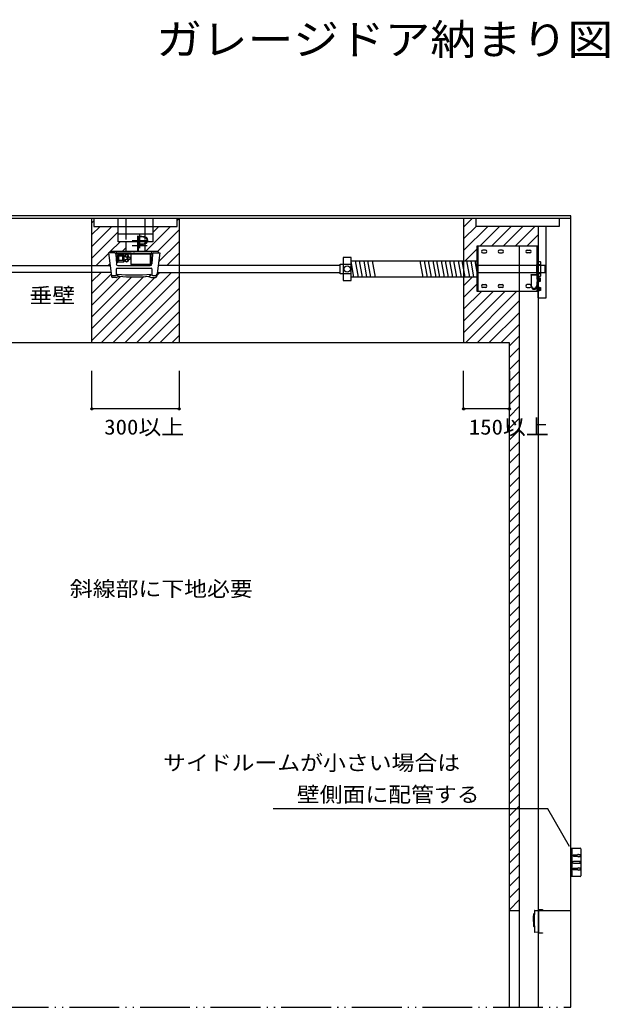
# Model space of a CAD drawing. Units: millimetres on the paper, enlarged 10 times, with parts at other scales. Extents: x -11000 to 565, y -4772 to 3349.
# Drawn here: x -965 to 454, y 971 to 3349 of the extents above; entities that cross this region are included whole.
import ezdxf
from ezdxf.enums import TextEntityAlignment as Align

# ---------------------------------------------------------------- set-up
doc = ezdxf.new("R2010")
doc.units = ezdxf.units.MM
doc.header["$LTSCALE"] = 10
doc.header["$PDMODE"] = 32
doc.header["$PDSIZE"] = 5
doc.linetypes.add('DASHED1', pattern=[1.8, 1.2, -0.6])
doc.linetypes.add('LONG_DASHED_DOUBLE_DOTTED', pattern=[17, 12, -1.5, 0.25, -1.5, 0.25, -1.5])
doc.layers.add('0-8', color=7, linetype='Continuous', lineweight=18)
for name, color, linetype in [('2-0', 7, 'Continuous'), ('9-0', 7, 'Continuous'), ('9-1', 7, 'Continuous'), ('9-4', 7, 'Continuous'), ('9-E', 7, 'Continuous')]:
    doc.layers.add(name, color=color, linetype=linetype)
doc.styles.add('ＭＳ ゴシック', font='')
doc.styles.get('ＭＳ ゴシック').set_extended_font_data('MS Gothic')

msp = doc.modelspace()

# ---------------------------------------------------------------- linework, layer by layer
at = {"layer": '9-0'}
for p, q in [((361.73, 2876.75), (-1865.62, 2876.75)), ((-1865.62, 2870.75), (361.73, 2870.75)), ((-791.48, 2570.75), (-791.48, 2870.75)), ((-786.48, 2864.41), (-791.48, 2859.41)), ((-582.15, 2870.75), (-586.48, 2866.42)), ((-581.48, 2870.75), (-581.48, 2570.75)), ((124.96, 2870.75), (103.52, 2849.31)), ((103.52, 2870.75), (103.52, 2570.75)), ((-743.57, 2850.75), (-791.48, 2802.84)), ((-791.48, 2831.13), (-771.86, 2850.75)), ((-791.48, 2774.56), (-728.15, 2837.89)), ((-602.15, 2850.75), (-662.15, 2790.75)), ((-644.82, 2836.37), (-630.43, 2850.75)), ((-581.48, 2843.14), (-633.87, 2790.75)), ((133.52, 2851.03), (103.52, 2821.03)), ((103.52, 2792.74), (161.52, 2850.75)), ((143.14, 2804.09), (189.81, 2850.75)), ((218.09, 2850.75), (171.43, 2804.09)), ((199.71, 2804.09), (246.38, 2850.75)), ((274.66, 2850.75), (228, 2804.09)), ((283.52, 2831.32), (256.28, 2804.09)), ((-747.1, 2790.65), (-723.67, 2814.09)), ((-630.73, 2765.6), (-581.48, 2814.85)), ((-751.64, 2786.11), (-780.83, 2756.93)), ((-748.39, 2789.37), (-750.67, 2787.09)), ((-718.72, 2790.75), (-709.82, 2799.65)), ((-581.48, 2786.57), (-611.12, 2756.93)), ((136.38, 2797.32), (107.52, 2768.46)), ((-752.55, 2756.93), (-748.31, 2761.16)), ((135.8, 2768.46), (136.38, 2769.04)), ((-769.48, 2739.99), (-791.48, 2717.99)), ((-791.48, 2689.7), (-744.98, 2736.21)), ((-599.77, 2739.99), (-769.01, 2570.75)), ((-635.09, 2732.96), (-628.06, 2739.99)), ((-582.84, 2756.93), (-581.48, 2758.28)), ((-722.31, 2730.59), (-791.48, 2661.42)), ((-791.48, 2604.85), (-666.29, 2730.05)), ((-791.48, 2633.14), (-695.14, 2729.48)), ((-639.96, 2728.09), (-791.48, 2576.57)), ((-740.73, 2570.75), (-581.48, 2730)), ((124.08, 2728.46), (103.52, 2707.89)), ((136.38, 2712.47), (103.52, 2679.61)), ((-581.48, 2701.71), (-712.44, 2570.75)), ((103.52, 2594.75), (202.85, 2694.09)), ((174.56, 2694.09), (103.52, 2623.04)), ((103.52, 2651.32), (146.28, 2694.09)), ((107.8, 2570.75), (231.13, 2694.09)), ((-684.16, 2570.75), (-581.48, 2673.43)), ((236.85, 2671.52), (136.08, 2570.75)), ((-581.48, 2645.15), (-655.88, 2570.75)), ((164.37, 2570.75), (236.85, 2643.24)), ((-627.59, 2570.75), (-581.48, 2616.86)), ((236.85, 2614.95), (192.65, 2570.75)), ((213.52, 2570.75), (-1586.48, 2570.75)), ((-581.48, 2588.58), (-599.31, 2570.75)), ((213.52, 2563.33), (236.85, 2586.67)), ((213.52, 970.75), (213.52, 2570.75)), ((236.85, 2558.38), (213.52, 2535.05)), ((236.85, 2530.1), (213.52, 2506.76)), ((213.52, 2478.48), (236.85, 2501.81)), ((236.85, 2473.53), (213.52, 2450.2)), ((213.52, 2421.91), (236.85, 2445.25)), ((236.85, 2416.96), (213.52, 2393.63)), ((213.52, 2365.34), (236.85, 2388.68)), ((236.85, 2360.39), (213.52, 2337.06)), ((236.85, 2332.11), (213.52, 2308.77)), ((236.85, 2303.82), (213.52, 2280.49)), ((236.85, 2275.54), (213.52, 2252.21)), ((213.52, 2223.92), (236.85, 2247.26)), ((236.85, 2218.97), (213.52, 2195.64)), ((213.52, 2167.35), (236.85, 2190.69)), ((236.85, 2162.4), (213.52, 2139.07)), ((236.85, 2134.12), (213.52, 2110.78)), ((236.85, 2105.83), (213.52, 2082.5)), ((236.85, 2077.55), (213.52, 2054.22)), ((213.52, 2025.93), (236.85, 2049.27)), ((236.85, 2020.98), (213.52, 1997.65)), ((213.52, 1969.36), (236.85, 1992.7)), ((236.85, 1964.41), (213.52, 1941.08)), ((236.85, 1936.13), (213.52, 1912.79)), ((213.52, 1884.51), (236.85, 1907.84)), ((236.85, 1879.56), (213.52, 1856.23)), ((236.85, 1851.28), (213.52, 1827.94)), ((236.85, 1822.99), (213.52, 1799.66)), ((213.52, 1771.37), (236.85, 1794.71)), ((236.85, 1766.42), (213.52, 1743.09)), ((213.52, 1714.81), (236.85, 1738.14)), ((236.85, 1709.85), (213.52, 1686.52)), ((213.52, 1658.24), (236.85, 1681.57)), ((236.85, 1653.29), (213.52, 1629.95)), ((213.52, 1601.67), (236.85, 1625)), ((236.85, 1596.72), (213.52, 1573.38)), ((213.52, 1545.1), (236.85, 1568.43)), ((236.85, 1540.15), (213.52, 1516.82)), ((236.85, 1511.86), (213.52, 1488.53)), ((213.52, 1460.25), (236.85, 1483.58)), ((236.85, 1455.3), (213.52, 1431.96)), ((236.85, 1427.01), (213.52, 1403.68)), ((213.52, 1375.39), (236.85, 1398.73)), ((236.85, 1370.44), (213.52, 1347.11)), ((213.52, 1318.83), (236.85, 1342.16)), ((236.85, 1313.87), (213.52, 1290.54)), ((236.85, 1285.59), (213.52, 1262.26)), ((213.52, 1233.97), (236.85, 1257.31)), ((236.85, 1229.02), (213.52, 1205.69))]:
    msp.add_line(p, q, dxfattribs=at)
at = {"layer": '9-0', "color": 4}
msp.add_line((-581.48, 2502.91), (-581.48, 2411.43), dxfattribs=at)
at = {"layer": '9-0', "linetype": 'LONG_DASHED_DOUBLE_DOTTED'}
msp.add_line((-1865.62, 970.75), (361.73, 970.75), dxfattribs=at)
at = {"layer": '9-0', "color": 4}
for points in [[(-581.48, 2411.43), (-791.48, 2411.43), (-791.48, 2502.91)], [(213.52, 2502.91), (213.52, 2411.43), (103.52, 2411.43), (103.52, 2502.91)]]:
    msp.add_lwpolyline(points, dxfattribs=at)
at = {"layer": '9-0'}
msp.add_lwpolyline([(358.47, 1357.96), (305.98, 1448.86), (-355.17, 1448.86)], dxfattribs=at)
at = {"layer": '9-0', "color": 5}
for p in [(-791.48, 2411.43), (-581.48, 2411.43), (103.52, 2411.43), (213.52, 2411.43)]:
    msp.add_point(p, dxfattribs=at)
at = {"layer": '9-1'}
for p, q in [((361.73, 970.75), (361.73, 2876.75)), ((213.52, 1204.09), (236.85, 1204.09)), ((284.05, 1204.09), (361.73, 1204.09))]:
    msp.add_line(p, q, dxfattribs=at)
at = {"layer": '9-4'}
for p, q in [((-728.15, 2814.09), (-728.15, 2870.75)), ((-709.48, 2870.75), (-709.48, 2819.42)), ((-663.48, 2819.42), (-663.48, 2870.75)), ((-728.15, 2832.75), (-644.82, 2832.75)), ((-709.82, 2814.09), (-709.82, 2790.75)), ((-663.15, 2790.75), (-663.15, 2814.09)), ((-748.48, 2787.09), (-748.48, 2788.75)), ((-633.15, 2790.75), (-746.48, 2790.75)), ((-697.15, 2785.59), (-734.24, 2785.59)), ((-733.69, 2784.75), (-698.15, 2784.75)), ((-733.69, 2783.88), (-732.63, 2760.6)), ((-697.82, 2784.42), (-697.82, 2760.09)), ((-650.28, 2785.59), (-696.82, 2785.59)), ((-696.82, 2784.75), (-650.28, 2784.75)), ((-689.82, 2789.11), (-689.82, 2790.26)), ((-650.28, 2759.75), (-650.28, 2786.42)), ((-649.94, 2786.42), (-649.94, 2760.09)), ((-645.4, 2785.59), (-649.94, 2785.59)), ((-649.28, 2784.75), (-645.67, 2784.75)), ((-649.28, 2760.09), (-649.28, 2784.75)), ((-645.94, 2783.88), (-647, 2760.6)), ((-642.61, 2787.09), (-627.82, 2787.09)), ((-627.83, 2787.33), (-635.35, 2730.99)), ((-631.15, 2787.42), (-631.15, 2788.75)), ((138.51, 2694.09), (138.51, 2804.09)), ((156.38, 2794.09), (149.71, 2794.09)), ((149.71, 2787.42), (156.38, 2787.42)), ((196.38, 2794.09), (189.71, 2794.09)), ((189.71, 2787.42), (196.38, 2787.42)), ((236.85, 2804.09), (236.85, 970.75)), ((256.38, 2794.09), (263.05, 2794.09)), ((263.05, 2787.42), (256.38, 2787.42)), ((279.85, 2804.09), (279.85, 2748.14)), ((283.52, 970.75), (283.52, 2804.09)), ((-729.63, 2765.42), (-729.63, 2781.09)), ((-728.97, 2781.75), (-714.97, 2781.75)), ((-728.97, 2780.75), (-728.97, 2765.75)), ((-714.97, 2764.75), (-728.97, 2764.75)), ((-715.3, 2781.09), (-728.63, 2781.09)), ((-728.63, 2765.42), (-715.3, 2765.42)), ((-714.97, 2765.75), (-714.97, 2780.75)), ((-714.3, 2781.09), (-714.3, 2765.42)), ((-650.94, 2759.09), (-696.15, 2759.09)), ((-695.82, 2758.75), (-651.28, 2758.75)), ((-167.24, 2768.46), (136.38, 2768.46)), ((-160.56, 2728.46), (-167.24, 2766.34)), ((-157.46, 2768.46), (-150.41, 2728.46)), ((-140.25, 2728.46), (-147.3, 2768.46)), ((-137.15, 2768.46), (-130.1, 2728.46)), ((-119.94, 2728.46), (-127, 2768.46)), ((-116.84, 2768.46), (-109.79, 2728.46)), ((5.74, 2728.46), (-1.31, 2768.46)), ((8.85, 2768.46), (15.9, 2728.46)), ((26.05, 2728.46), (19, 2768.46)), ((29.15, 2768.46), (36.21, 2728.46)), ((46.36, 2728.46), (39.31, 2768.46)), ((49.46, 2768.46), (56.52, 2728.46)), ((66.67, 2728.46), (59.62, 2768.46)), ((69.77, 2768.46), (76.82, 2728.46)), ((86.98, 2728.46), (79.93, 2768.46)), ((90.08, 2768.46), (97.13, 2728.46)), ((107.29, 2728.46), (100.23, 2768.46)), ((110.39, 2768.46), (117.44, 2728.46)), ((120.54, 2768.46), (127.6, 2728.46)), ((130.7, 2768.46), (136.38, 2736.22)), ((280.29, 2765.73), (280.29, 2734.92)), ((281.65, 2766.39), (280.95, 2766.39)), ((289.49, 2732.86), (289.49, 2764.06)), ((-1178.8, 2756.93), (-747.74, 2756.93)), ((-745.48, 2739.99), (-1178.8, 2739.99)), ((-732.48, 2734.75), (-732.48, 2748.75)), ((-731.15, 2750.09), (-648.48, 2750.09)), ((-728.64, 2756.75), (-651, 2756.75)), ((-651.28, 2758.09), (-695.82, 2758.09)), ((-647.15, 2748.75), (-647.15, 2734.75)), ((-634.15, 2739.99), (-194.17, 2739.99)), ((-194.17, 2756.93), (-631.63, 2756.93)), ((278.82, 2756.93), (136.38, 2756.93)), ((136.38, 2739.99), (278.82, 2739.99)), ((279.85, 2746.6), (279.85, 2735.71)), ((-741.89, 2732.75), (-734.48, 2732.75)), ((-733.01, 2728.09), (-740.97, 2728.09)), ((-724.37, 2730.74), (-731.98, 2728.25)), ((-731.16, 2733.45), (-726.34, 2730.89)), ((-655.27, 2730.74), (-647.65, 2728.25)), ((-648.47, 2733.45), (-653.29, 2730.89)), ((-646.62, 2728.09), (-638.66, 2728.09)), ((-645.15, 2732.75), (-637.74, 2732.75)), ((136.38, 2728.46), (-167.24, 2728.46)), ((266.41, 2733.45), (266.41, 2707.75)), ((285.49, 2726.18), (285.49, 2718.84)), ((288.16, 2724.51), (285.49, 2724.51)), ((285.49, 2720.51), (288.16, 2720.51)), ((149.71, 2710.75), (156.38, 2710.75)), ((156.38, 2704.09), (149.71, 2704.09)), ((189.71, 2710.75), (196.38, 2710.75)), ((196.38, 2704.09), (189.71, 2704.09)), ((263.05, 2710.75), (256.38, 2710.75)), ((256.38, 2704.09), (263.05, 2704.09)), ((270.44, 2699.65), (275.33, 2699.65)), ((276.66, 2700.42), (281.78, 2709.28)), ((279.85, 2705.14), (279.85, 2694.09)), ((284.48, 2705.7), (283.49, 2705.7)), ((285.49, 2696.7), (285.49, 2704.03)), ((285.49, 2702.37), (288.16, 2702.37)), ((288.16, 2698.37), (285.49, 2698.37)), ((271.85, 1195.89), (273.66, 1195.89)), ((274.53, 1203.81), (283.52, 1204.09)), ((284.05, 1205.15), (284.05, 1149.82)), ((293.52, 1205.29), (284.18, 1205.29)), ((273.83, 1165.15), (271.85, 1165.15)), ((283.52, 1150.89), (275.11, 1151.17))]:
    msp.add_line(p, q, dxfattribs=at)
at = {"layer": '9-4', "linetype": 'DASHED1'}
for p, q in [((280.29, 2758.96), (289.49, 2758.96)), ((282.65, 2765.39), (282.65, 2763.51)), ((279.85, 2735.71), (279.85, 2705.14)), ((280.29, 2737.96), (289.49, 2737.96)), ((280.29, 2734.92), (280.29, 2731.19)), ((282.65, 2751.45), (282.65, 2756.74)), ((282.65, 2739.89), (282.65, 2748.17)), ((282.65, 2736.31), (282.65, 2731.53)), ((280.95, 2730.53), (281.65, 2730.53))]:
    msp.add_line(p, q, dxfattribs=at)
at = {"layer": '9-4'}
for points in [[(-786.48, 2870.75), (-786.48, 2850.75), (-586.48, 2850.75), (-586.48, 2870.75)], [(-644.82, 2870.75), (-644.82, 2814.09), (-728.15, 2814.09)], [(333.52, 2870.75), (333.52, 2850.75), (133.52, 2850.75), (133.52, 2870.75)], [(136.38, 2804.09), (283.52, 2804.09), (283.52, 2850.75)], [(281.98, 2804.09), (281.98, 2679.39), (283.51, 2679.39), (301.98, 2679.39), (301.98, 2850.75)], [(-737.02, 2787.09), (-751.77, 2787.09), (-744.28, 2730.99)], [(-697.15, 2760.09), (-697.15, 2786.42), (-732.48, 2786.42), (-732.48, 2790.75)], [(-696.82, 2759.75), (-696.82, 2786.42), (-647.15, 2786.42), (-647.15, 2790.75)], [(281.98, 2694.09), (136.38, 2694.09), (136.38, 2804.09)], [(-167.24, 2736.66), (-194.17, 2736.66), (-194.17, 2760.26), (-167.24, 2760.26)], [(280.29, 2758.96), (278.82, 2758.96), (278.82, 2737.96), (280.29, 2737.96)], [(288.15, 2765.39), (282.65, 2765.39), (281.98, 2765.53)], [(280.45, 2733.45), (266.41, 2733.45), (266.41, 2734.98), (280.45, 2734.98)], [(289.49, 2739.99), (299.87, 2739.99), (299.87, 2756.93), (289.49, 2756.93)], [(280.45, 2733.45), (280.45, 2710.05), (275.33, 2701.18), (270.44, 2701.18), (266.65, 2707.75), (265.32, 2706.98), (269.11, 2700.42)], [(281.98, 2731.39), (282.65, 2731.53), (288.15, 2731.53)], [(284.49, 2717.18), (283.49, 2717.18), (283.49, 2727.84), (284.48, 2727.84)], [(284.49, 2727.84), (284.49, 2717.18), (285.53, 2718.84), (288.16, 2718.84), (288.16, 2726.18), (285.53, 2726.18), (284.46, 2727.84)], [(283.49, 2705.7), (283.49, 2695.03), (284.49, 2695.03), (284.49, 2705.7)], [(284.46, 2705.7), (285.53, 2704.03), (288.16, 2704.03), (288.16, 2696.7), (285.53, 2696.7), (284.49, 2695.03)], [(284.18, 1205.82), (293.52, 1205.82), (293.52, 1205.29)], [(284.18, 1149.69), (293.52, 1149.69), (293.52, 1149.15), (284.18, 1149.15)]]:
    msp.add_lwpolyline(points, dxfattribs=at)
for points in [[(-716.63, 2779.42), (-727.3, 2779.42), (-727.3, 2769.42), (-716.63, 2769.42)], [(-167.24, 2720.88), (-167.24, 2776.04), (-186.35, 2776.04), (-186.35, 2720.88)]]:
    msp.add_lwpolyline(points, close=True, dxfattribs=at)
at = {"layer": '9-4', "linetype": 'DASHED1'}
for points in [[(289.49, 2757.09), (280.29, 2757.09), (278.82, 2757.09)], [(278.82, 2739.83), (280.29, 2739.83), (289.49, 2739.83)]]:
    msp.add_lwpolyline(points, dxfattribs=at)
at = {"layer": '9-4'}
for centre, radius in [((-707.79, 2780.04), 3.67), ((-707.79, 2780.04), 3), ((-707.79, 2768.79), 3.67), ((-707.79, 2768.79), 3), ((-702.15, 2774.42), 3.67), ((-702.15, 2774.42), 3), ((-176.8, 2748.46), 7.58)]:
    msp.add_circle(centre, radius, dxfattribs=at)
for centre, radius, start, end in [((-746.48, 2788.75), 2, 90, 180), ((-737.02, 2783.75), 3.33, 2.24574, 90), ((-698.15, 2784.42), 0.333, 0, 90), ((-642.61, 2783.75), 3.33, 90, 177.75426), ((-633.15, 2788.75), 2, 0, 90), ((149.71, 2790.75), 3.33, 90, 180), ((149.71, 2790.75), 3.33, 180, 270), ((156.38, 2790.75), 3.33, 0, 90), ((156.38, 2790.75), 3.33, 270, 0), ((189.71, 2790.75), 3.33, 90, 180), ((189.71, 2790.75), 3.33, 180, 270), ((196.38, 2790.75), 3.33, 0, 90), ((196.38, 2790.75), 3.33, 270, 0), ((256.38, 2790.75), 3.33, 90, 180), ((256.38, 2790.75), 3.33, 180, 270), ((263.05, 2790.75), 3.33, 0, 90), ((263.05, 2790.75), 3.33, 270, 0), ((-728.64, 2760.75), 4, 182.24574, 270), ((-728.97, 2781.09), 0.667, 90, 180), ((-728.97, 2765.42), 0.667, 180, 270), ((-728.63, 2780.75), 0.333, 90, 180), ((-728.63, 2765.75), 0.333, 180, 270), ((-715.3, 2780.75), 0.333, 0, 90), ((-715.3, 2765.75), 0.333, 270, 0), ((-714.97, 2781.09), 0.667, 0, 90), ((-714.97, 2765.42), 0.667, 270, 0), ((-695.82, 2760.09), 2, 180, 270), ((-695.82, 2760.09), 1.33, 180, 270), ((-696.15, 2759.75), 0.667, 180, 270), ((-651.28, 2760.09), 1.33, 270, 0), ((-651.28, 2760.09), 2, 270, 0), ((-651, 2760.75), 4, 270, 357.75426), ((-650.94, 2759.75), 0.667, 270, 0), ((280.95, 2765.73), 0.667, 90, 180), ((281.65, 2766.06), 0.333, 0, 90), ((288.15, 2764.06), 1.33, 0, 90), ((-741.89, 2736.09), 3.33, 187.47733, 270), ((-734.48, 2734.75), 2, 270, 0), ((-731.15, 2748.75), 1.33, 90, 180), ((-689.82, 3190.2), 456.11, 264.88833, 275.09738), ((-648.48, 2748.75), 1.33, 0, 90), ((-645.15, 2734.75), 2, 180, 270), ((-637.74, 2736.09), 3.33, 270, 352.52267), ((280.45, 2733.45), 1.53, 359.99852, 89.99854), ((-740.97, 2731.42), 3.33, 187.47733, 270), ((-733.01, 2731.42), 3.33, 270, 288.11034), ((-689.82, 3192.53), 463.08, 265.47605, 274.52395), ((-646.62, 2731.42), 3.33, 251.88966, 270), ((-638.66, 2731.42), 3.33, 270, 352.52267), ((288.15, 2732.86), 1.33, 270, 0), ((149.71, 2707.42), 3.33, 90, 180), ((149.71, 2707.42), 3.33, 180, 270), ((156.38, 2707.42), 3.33, 0, 90), ((156.38, 2707.42), 3.33, 270, 0), ((189.71, 2707.42), 3.33, 90, 180), ((189.71, 2707.42), 3.33, 180, 270), ((196.38, 2707.42), 3.33, 0, 90), ((196.38, 2707.42), 3.33, 270, 0), ((256.38, 2707.42), 3.33, 90, 180), ((256.38, 2707.42), 3.33, 180, 270), ((263.05, 2707.42), 3.33, 2.97348, 90), ((263.05, 2707.42), 3.33, 270, 331.6484), ((270.44, 2701.18), 1.53, 209.99519, 269.99852), ((275.33, 2701.18), 1.53, 269.99854, 330.00188), ((280.45, 2710.05), 1.53, 330.00186, 359.99852), ((796.36, 1183.49), 525.18, 178.67515, 181.9897), ((271.85, 1195.22), 0.667, 90, 142.13047), ((797.36, 1183.49), 525.18, 178.71818, 181.93022), ((272.98, 1195.22), 0.667, 90, 178.71818), ((805.4, 1183.49), 531.88, 177.87977, 183.41616), ((274.55, 1203.14), 0.667, 91.78759, 177.87977), ((284.18, 1205.15), 0.667, 90, 180), ((284.18, 1205.15), 0.133, 90, 180), ((271.85, 1165.82), 0.667, 238.32883, 270), ((273.15, 1165.82), 0.667, 181.93022, 270), ((275.13, 1151.83), 0.667, 183.41616, 268.09473), ((284.18, 1149.82), 0.667, 180, 270), ((284.18, 1149.82), 0.133, 180, 270)]:
    msp.add_arc(centre, radius, start, end, dxfattribs=at)
at = {"layer": '9-4', "linetype": 'DASHED1'}
for centre, radius, start, end in [((280.95, 2731.19), 0.667, 180, 270), ((281.65, 2730.86), 0.333, 270, 0), ((797.36, 1183.49), 525.84, 178.71818, 181.93022)]:
    msp.add_arc(centre, radius, start, end, dxfattribs=at)
at = {"layer": '9-E'}
for p, q in [((362.4, 1285.75), (362.4, 1353.75)), ((363.73, 1353.75), (363.73, 1285.75)), ((377.42, 1337.25), (367.73, 1337.25)), ((367.73, 1334.59), (377.42, 1334.59)), ((379.73, 1338.59), (385.73, 1338.59)), ((385.73, 1333.25), (379.73, 1333.25)), ((384.06, 1338.59), (384.06, 1333.25)), ((385.73, 1352.09), (385.73, 1287.42)), ((385.73, 1321.75), (367.73, 1321.75)), ((367.73, 1317.75), (385.73, 1317.75)), ((384.06, 1317.75), (384.06, 1321.75)), ((384.06, 1285.75), (361.73, 1285.75)), ((377.42, 1304.92), (367.73, 1304.92)), ((367.73, 1302.25), (377.42, 1302.25)), ((379.73, 1306.25), (385.73, 1306.25)), ((385.73, 1300.92), (379.73, 1300.92)), ((384.06, 1306.25), (384.06, 1300.92))]:
    msp.add_line(p, q, dxfattribs=at)
msp.add_lwpolyline([(361.73, 1285.75), (361.73, 1353.75), (384.06, 1353.75)], dxfattribs=at)
for centre, radius, start, end in [((367.73, 1335.92), 1.33, 90, 270), ((379.73, 1335.92), 2.67, 90, 150), ((379.73, 1335.92), 2.67, 210, 270), ((384.06, 1352.09), 1.67, 0, 90), ((367.73, 1319.75), 2, 90, 270), ((367.73, 1303.59), 1.33, 90, 270), ((379.73, 1303.59), 2.67, 90, 150), ((379.73, 1303.59), 2.67, 210, 270), ((384.06, 1287.42), 1.67, 270, 0)]:
    msp.add_arc(centre, radius, start, end, dxfattribs=at)

# ---------------------------------------------------------------- texts
at = {"layer": '0-8', "color": 3, "style": 'ＭＳ ゴシック', "width": 1.1}
for s, p in [('垂壁', (-941.78, 2655.43)), ('斜線部に下地必要', (-844.38, 1948.97))]:
    msp.add_text(s, height=36.66, dxfattribs=at).set_placement(p, align=Align.BOTTOM_LEFT)
at = {"layer": '2-0', "color": 6, "style": 'ＭＳ ゴシック', "width": 1.1}
msp.add_text('ガレージドア納まり図', height=73.31, dxfattribs=at).set_placement((-636.58, 3242.53), align=Align.BOTTOM_LEFT)
at = {"layer": '9-0', "color": 3, "style": 'ＭＳ ゴシック', "width": 1.1}
for s, p in [('300以上', (-761.81, 2338.64)), ('150以上', (115.85, 2338.64))]:
    msp.add_text(s, height=36.66, dxfattribs=at).set_placement(p, align=Align.BOTTOM_LEFT)
at = {"layer": '9-4', "color": 3, "style": 'ＭＳ ゴシック'}
for s, p in [('＋', (-701.42, 2786.47)), ('－', (-701.52, 2775.09)), ('Ｐ', (-695.53, 2780.58))]:
    msp.add_text(s, height=36.66, dxfattribs=at).set_placement(p, align=Align.BOTTOM_LEFT)
at = {"layer": '9-E', "color": 3, "style": 'ＭＳ ゴシック', "width": 1.1}
for s, p in [('サイドルームが小さい場合は', (-620.1, 1530.17)), ('壁側面に配管する', (-298.12, 1453.69))]:
    msp.add_text(s, height=36.66, dxfattribs=at).set_placement(p, align=Align.BOTTOM_LEFT)

doc.saveas('drawing.dxf')
